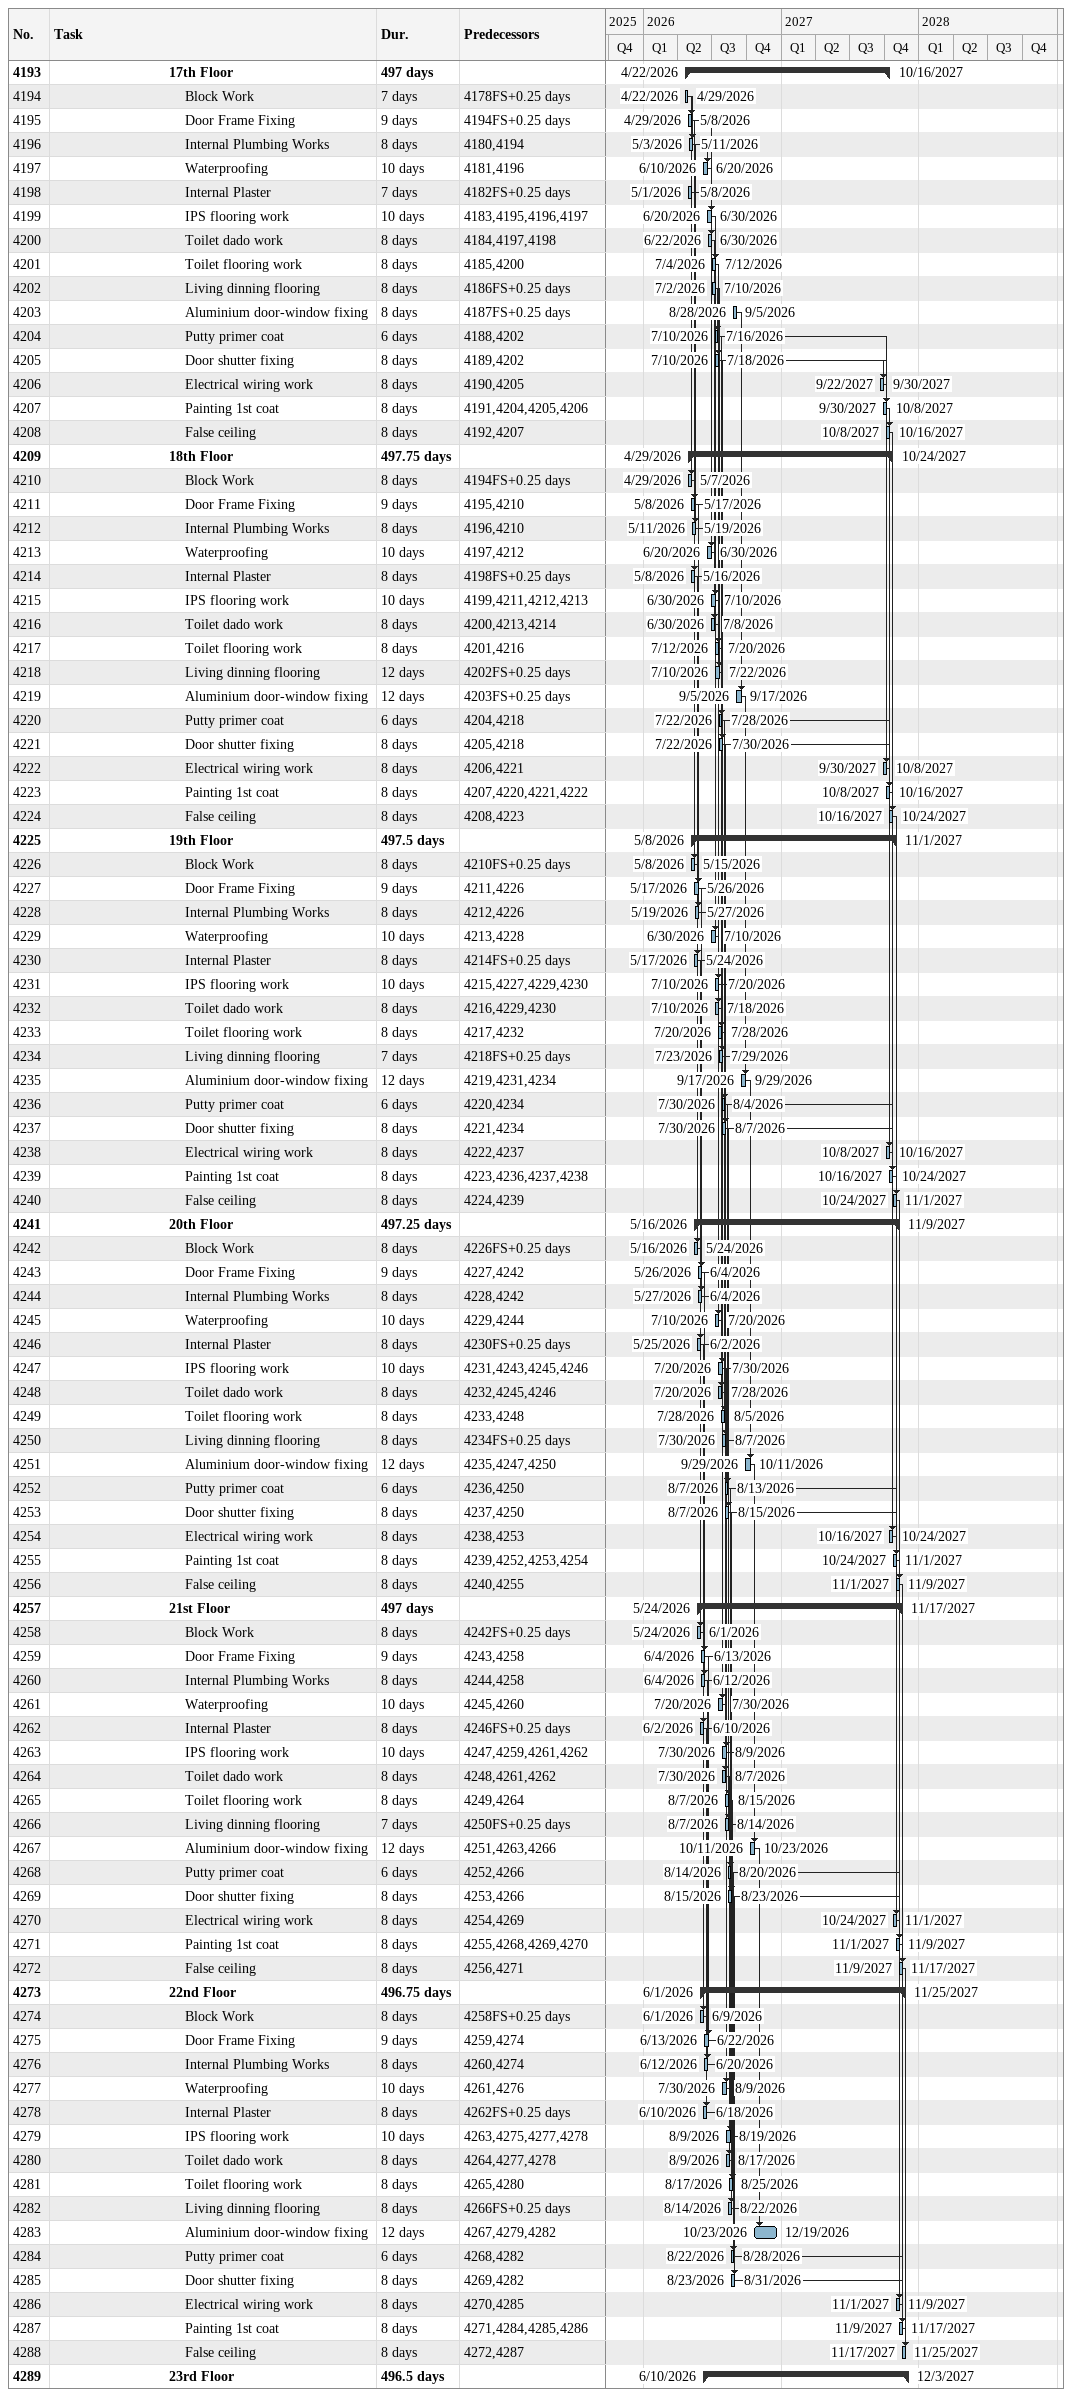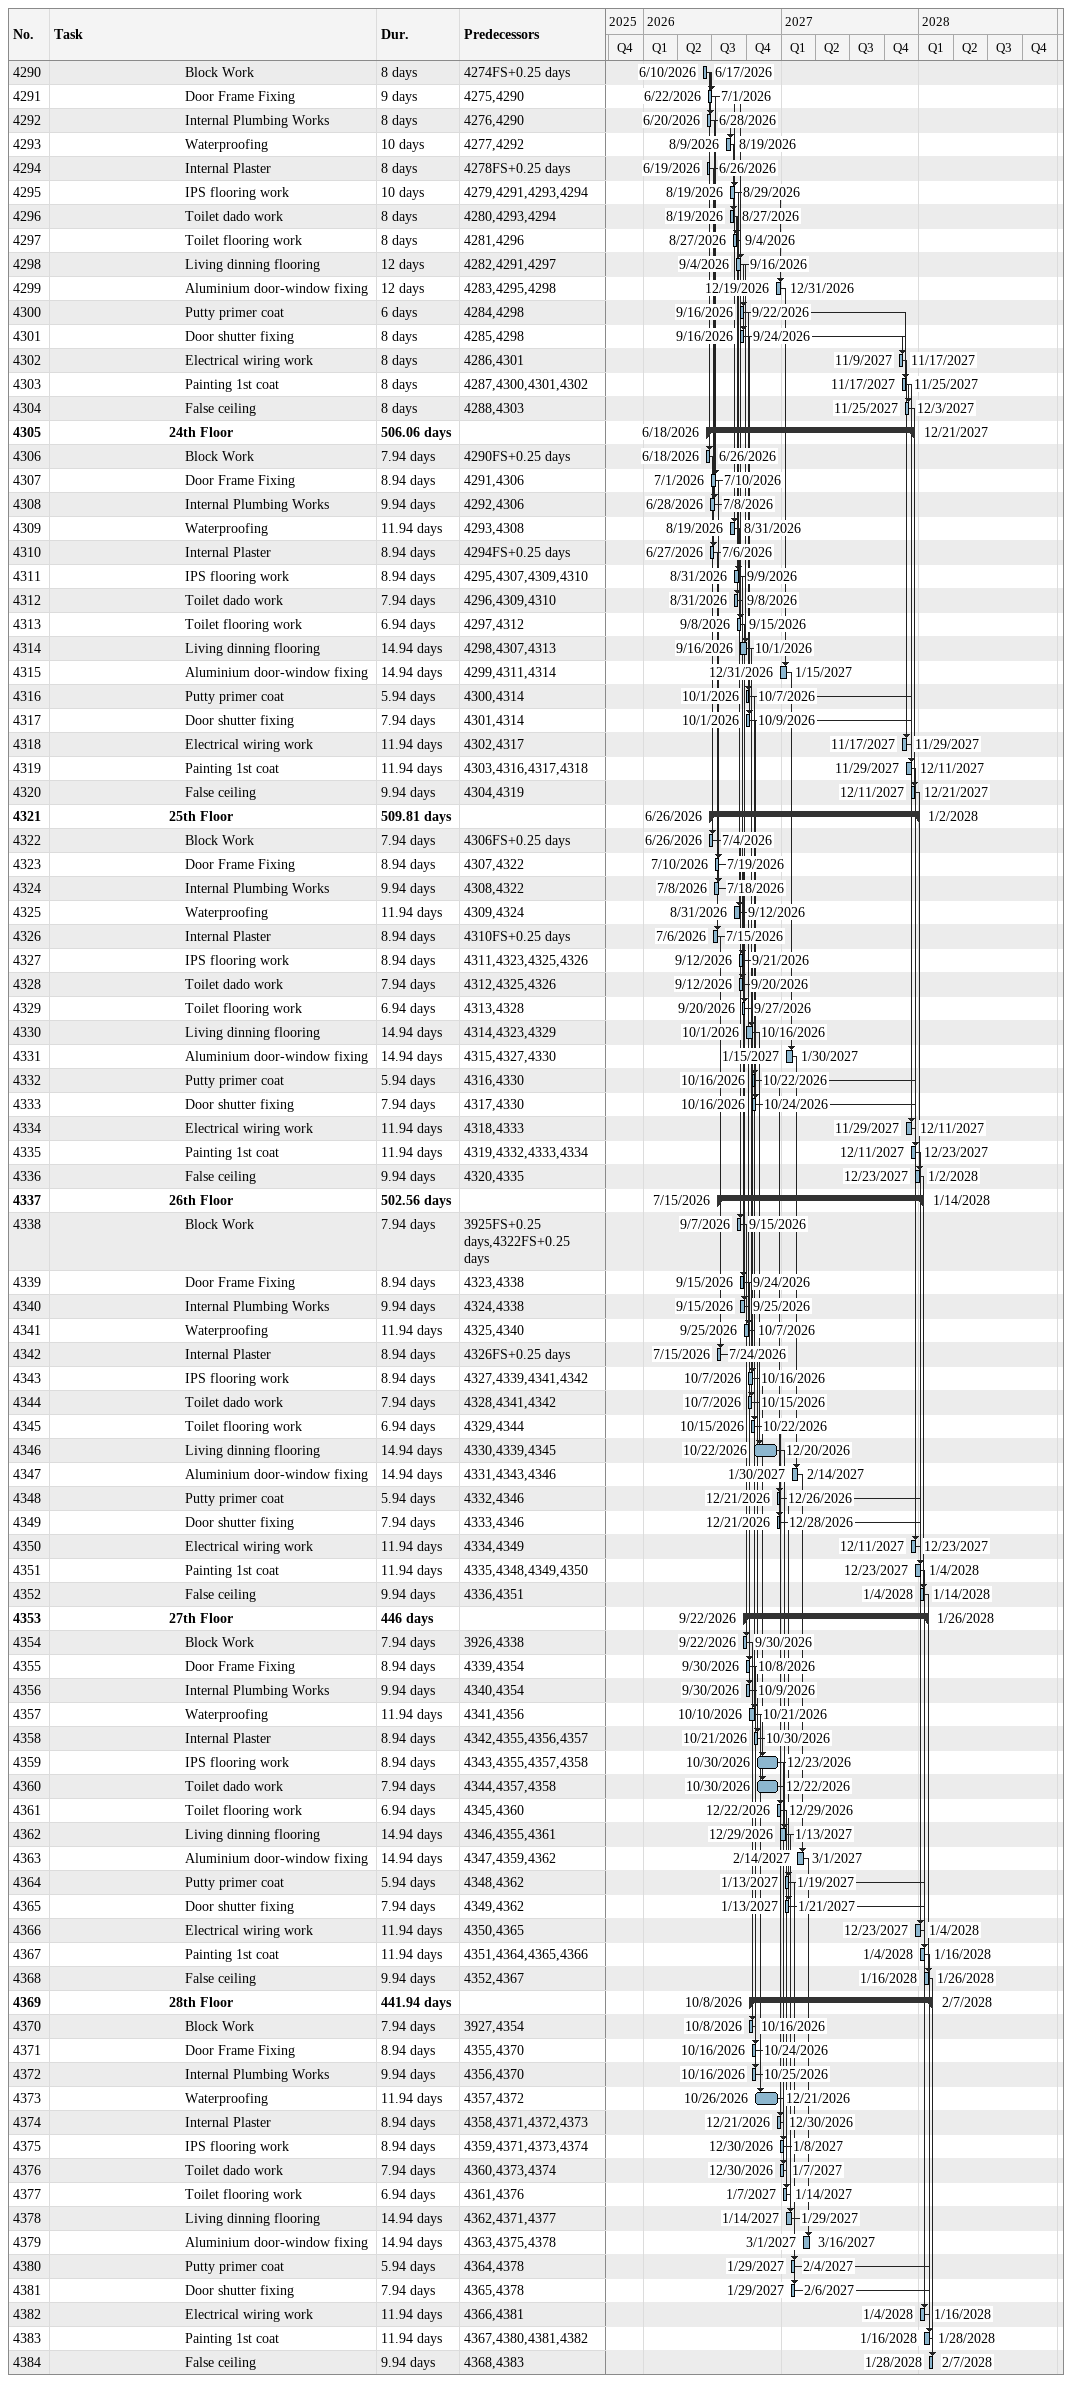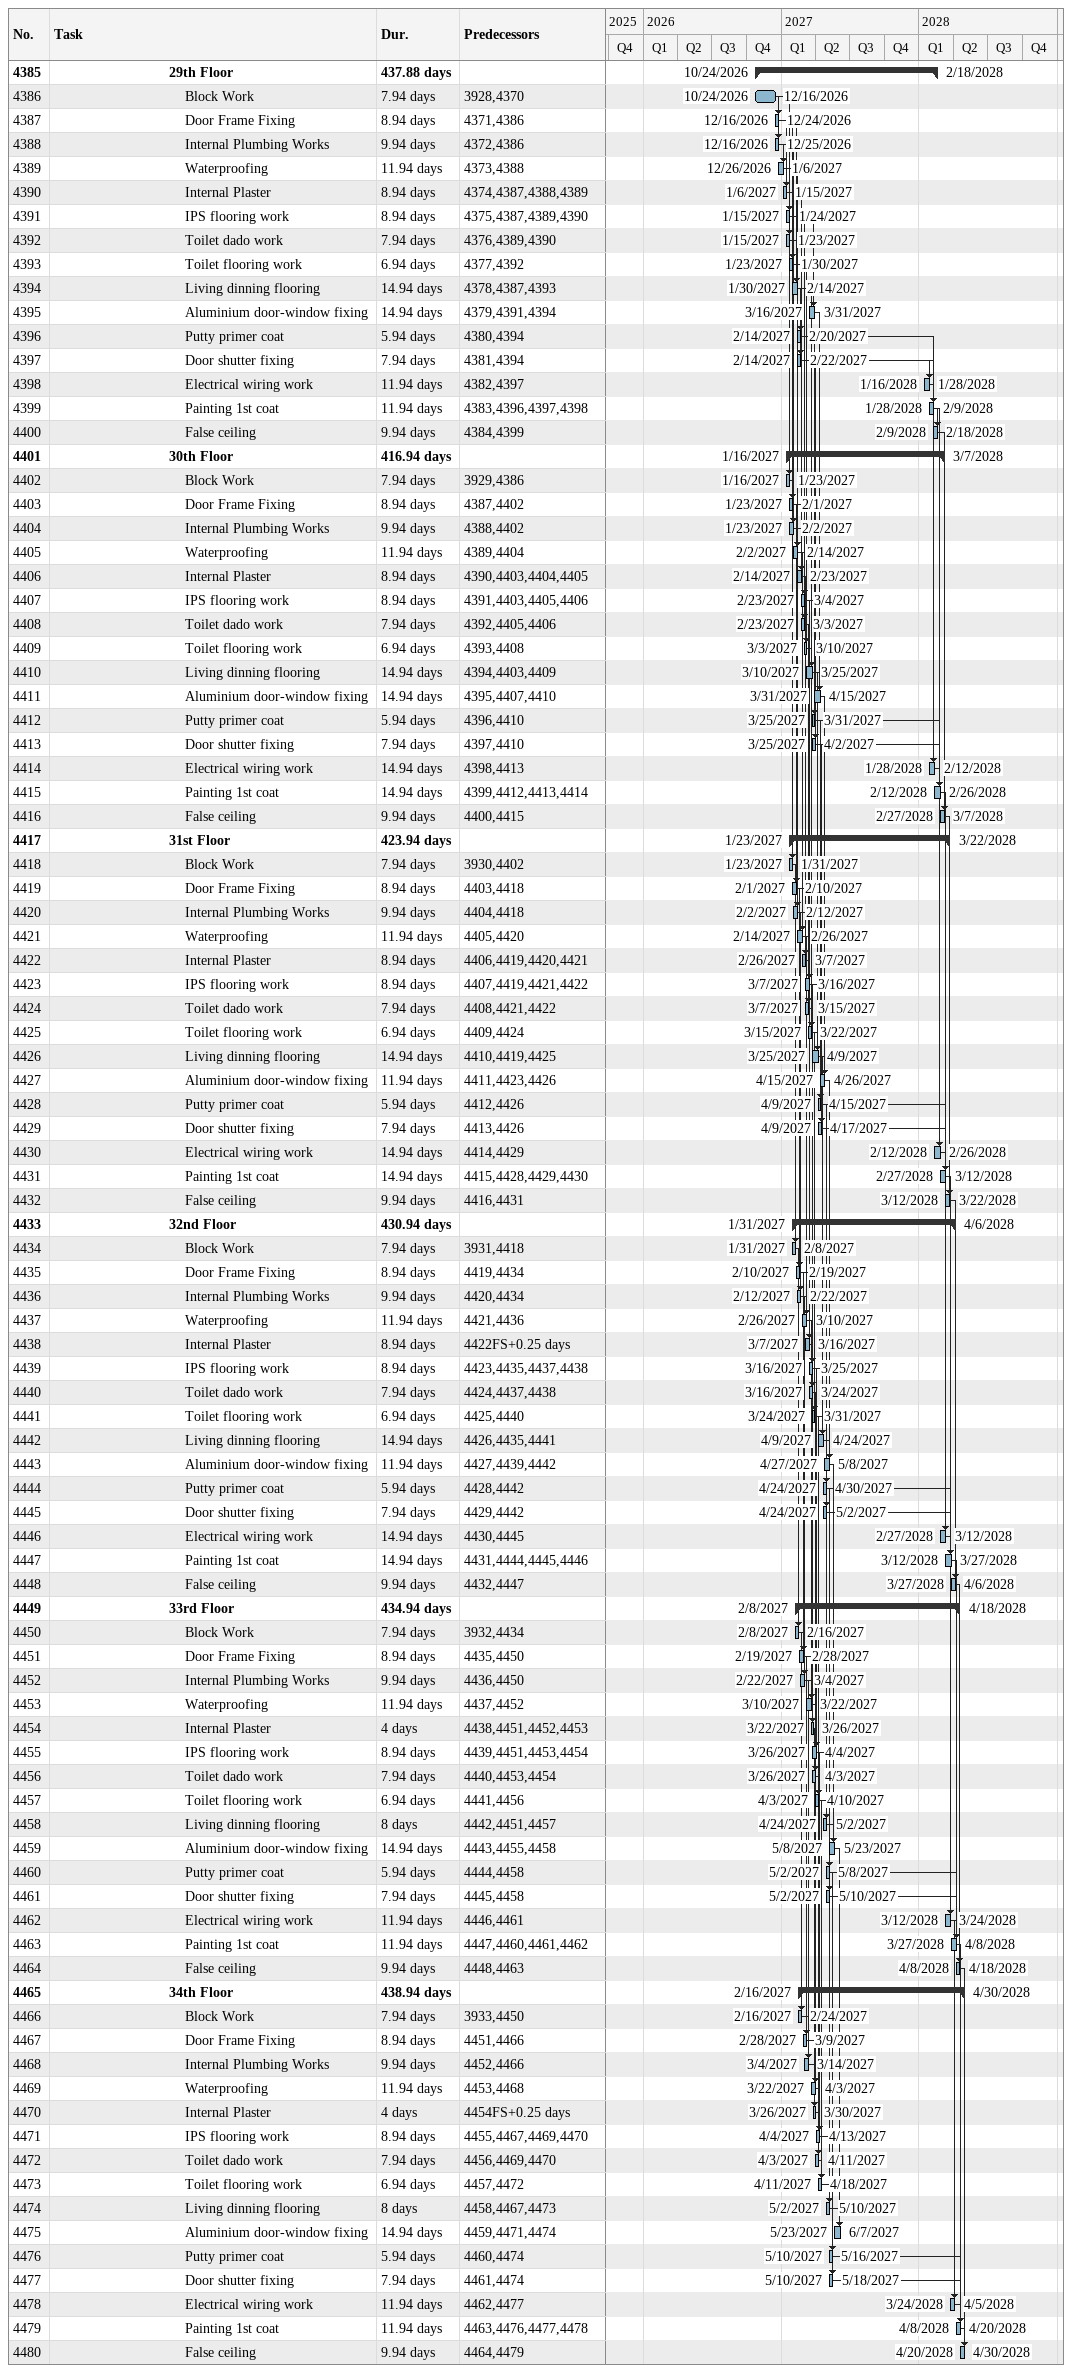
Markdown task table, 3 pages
| ID | Level | Task | Duration | Start | Finish | Predecessors |
|---|---|---|---|---|---|---|
| 4193 | 8 | **17th Floor** | 497d | 2026-04-22 | 2027-10-16 |  |
| 4194 | 9 | Block Work | 7d | 2026-04-22 | 2026-04-29 | 4178FS+0.25d |
| 4195 | 9 | Door Frame Fixing | 9d | 2026-04-29 | 2026-05-08 | 4194FS+0.25d |
| 4196 | 9 | Internal Plumbing Works | 8d | 2026-05-03 | 2026-05-11 | 4180, 4194 |
| 4197 | 9 | Waterproofing | 10d | 2026-06-10 | 2026-06-20 | 4181, 4196 |
| 4198 | 9 | Internal Plaster | 7d | 2026-05-01 | 2026-05-08 | 4182FS+0.25d |
| 4199 | 9 | IPS flooring work | 10d | 2026-06-20 | 2026-06-30 | 4183, 4195, 4196, 4197 |
| 4200 | 9 | Toilet dado work | 8d | 2026-06-22 | 2026-06-30 | 4184, 4197, 4198 |
| 4201 | 9 | Toilet flooring work | 8d | 2026-07-04 | 2026-07-12 | 4185, 4200 |
| 4202 | 9 | Living dinning flooring | 8d | 2026-07-02 | 2026-07-10 | 4186FS+0.25d |
| 4203 | 9 | Aluminium door-window fixing | 8d | 2026-08-28 | 2026-09-05 | 4187FS+0.25d |
| 4204 | 9 | Putty primer coat | 6d | 2026-07-10 | 2026-07-16 | 4188, 4202 |
| 4205 | 9 | Door shutter fixing | 8d | 2026-07-10 | 2026-07-18 | 4189, 4202 |
| 4206 | 9 | Electrical wiring work | 8d | 2027-09-22 | 2027-09-30 | 4190, 4205 |
| 4207 | 9 | Painting 1st coat | 8d | 2027-09-30 | 2027-10-08 | 4191, 4204, 4205, 4206 |
| 4208 | 9 | False ceiling | 8d | 2027-10-08 | 2027-10-16 | 4192, 4207 |
| 4209 | 8 | **18th Floor** | 497.75d | 2026-04-29 | 2027-10-24 |  |
| 4210 | 9 | Block Work | 8d | 2026-04-29 | 2026-05-07 | 4194FS+0.25d |
| 4211 | 9 | Door Frame Fixing | 9d | 2026-05-08 | 2026-05-17 | 4195, 4210 |
| 4212 | 9 | Internal Plumbing Works | 8d | 2026-05-11 | 2026-05-19 | 4196, 4210 |
| 4213 | 9 | Waterproofing | 10d | 2026-06-20 | 2026-06-30 | 4197, 4212 |
| 4214 | 9 | Internal Plaster | 8d | 2026-05-08 | 2026-05-16 | 4198FS+0.25d |
| 4215 | 9 | IPS flooring work | 10d | 2026-06-30 | 2026-07-10 | 4199, 4211, 4212, 4213 |
| 4216 | 9 | Toilet dado work | 8d | 2026-06-30 | 2026-07-08 | 4200, 4213, 4214 |
| 4217 | 9 | Toilet flooring work | 8d | 2026-07-12 | 2026-07-20 | 4201, 4216 |
| 4218 | 9 | Living dinning flooring | 12d | 2026-07-10 | 2026-07-22 | 4202FS+0.25d |
| 4219 | 9 | Aluminium door-window fixing | 12d | 2026-09-05 | 2026-09-17 | 4203FS+0.25d |
| 4220 | 9 | Putty primer coat | 6d | 2026-07-22 | 2026-07-28 | 4204, 4218 |
| 4221 | 9 | Door shutter fixing | 8d | 2026-07-22 | 2026-07-30 | 4205, 4218 |
| 4222 | 9 | Electrical wiring work | 8d | 2027-09-30 | 2027-10-08 | 4206, 4221 |
| 4223 | 9 | Painting 1st coat | 8d | 2027-10-08 | 2027-10-16 | 4207, 4220, 4221, 4222 |
| 4224 | 9 | False ceiling | 8d | 2027-10-16 | 2027-10-24 | 4208, 4223 |
| 4225 | 8 | **19th Floor** | 497.5d | 2026-05-08 | 2027-11-01 |  |
| 4226 | 9 | Block Work | 8d | 2026-05-08 | 2026-05-15 | 4210FS+0.25d |
| 4227 | 9 | Door Frame Fixing | 9d | 2026-05-17 | 2026-05-26 | 4211, 4226 |
| 4228 | 9 | Internal Plumbing Works | 8d | 2026-05-19 | 2026-05-27 | 4212, 4226 |
| 4229 | 9 | Waterproofing | 10d | 2026-06-30 | 2026-07-10 | 4213, 4228 |
| 4230 | 9 | Internal Plaster | 8d | 2026-05-17 | 2026-05-24 | 4214FS+0.25d |
| 4231 | 9 | IPS flooring work | 10d | 2026-07-10 | 2026-07-20 | 4215, 4227, 4229, 4230 |
| 4232 | 9 | Toilet dado work | 8d | 2026-07-10 | 2026-07-18 | 4216, 4229, 4230 |
| 4233 | 9 | Toilet flooring work | 8d | 2026-07-20 | 2026-07-28 | 4217, 4232 |
| 4234 | 9 | Living dinning flooring | 7d | 2026-07-23 | 2026-07-29 | 4218FS+0.25d |
| 4235 | 9 | Aluminium door-window fixing | 12d | 2026-09-17 | 2026-09-29 | 4219, 4231, 4234 |
| 4236 | 9 | Putty primer coat | 6d | 2026-07-30 | 2026-08-04 | 4220, 4234 |
| 4237 | 9 | Door shutter fixing | 8d | 2026-07-30 | 2026-08-07 | 4221, 4234 |
| 4238 | 9 | Electrical wiring work | 8d | 2027-10-08 | 2027-10-16 | 4222, 4237 |
| 4239 | 9 | Painting 1st coat | 8d | 2027-10-16 | 2027-10-24 | 4223, 4236, 4237, 4238 |
| 4240 | 9 | False ceiling | 8d | 2027-10-24 | 2027-11-01 | 4224, 4239 |
| 4241 | 8 | **20th Floor** | 497.25d | 2026-05-16 | 2027-11-09 |  |
| 4242 | 9 | Block Work | 8d | 2026-05-16 | 2026-05-24 | 4226FS+0.25d |
| 4243 | 9 | Door Frame Fixing | 9d | 2026-05-26 | 2026-06-04 | 4227, 4242 |
| 4244 | 9 | Internal Plumbing Works | 8d | 2026-05-27 | 2026-06-04 | 4228, 4242 |
| 4245 | 9 | Waterproofing | 10d | 2026-07-10 | 2026-07-20 | 4229, 4244 |
| 4246 | 9 | Internal Plaster | 8d | 2026-05-25 | 2026-06-02 | 4230FS+0.25d |
| 4247 | 9 | IPS flooring work | 10d | 2026-07-20 | 2026-07-30 | 4231, 4243, 4245, 4246 |
| 4248 | 9 | Toilet dado work | 8d | 2026-07-20 | 2026-07-28 | 4232, 4245, 4246 |
| 4249 | 9 | Toilet flooring work | 8d | 2026-07-28 | 2026-08-05 | 4233, 4248 |
| 4250 | 9 | Living dinning flooring | 8d | 2026-07-30 | 2026-08-07 | 4234FS+0.25d |
| 4251 | 9 | Aluminium door-window fixing | 12d | 2026-09-29 | 2026-10-11 | 4235, 4247, 4250 |
| 4252 | 9 | Putty primer coat | 6d | 2026-08-07 | 2026-08-13 | 4236, 4250 |
| 4253 | 9 | Door shutter fixing | 8d | 2026-08-07 | 2026-08-15 | 4237, 4250 |
| 4254 | 9 | Electrical wiring work | 8d | 2027-10-16 | 2027-10-24 | 4238, 4253 |
| 4255 | 9 | Painting 1st coat | 8d | 2027-10-24 | 2027-11-01 | 4239, 4252, 4253, 4254 |
| 4256 | 9 | False ceiling | 8d | 2027-11-01 | 2027-11-09 | 4240, 4255 |
| 4257 | 8 | **21st Floor** | 497d | 2026-05-24 | 2027-11-17 |  |
| 4258 | 9 | Block Work | 8d | 2026-05-24 | 2026-06-01 | 4242FS+0.25d |
| 4259 | 9 | Door Frame Fixing | 9d | 2026-06-04 | 2026-06-13 | 4243, 4258 |
| 4260 | 9 | Internal Plumbing Works | 8d | 2026-06-04 | 2026-06-12 | 4244, 4258 |
| 4261 | 9 | Waterproofing | 10d | 2026-07-20 | 2026-07-30 | 4245, 4260 |
| 4262 | 9 | Internal Plaster | 8d | 2026-06-02 | 2026-06-10 | 4246FS+0.25d |
| 4263 | 9 | IPS flooring work | 10d | 2026-07-30 | 2026-08-09 | 4247, 4259, 4261, 4262 |
| 4264 | 9 | Toilet dado work | 8d | 2026-07-30 | 2026-08-07 | 4248, 4261, 4262 |
| 4265 | 9 | Toilet flooring work | 8d | 2026-08-07 | 2026-08-15 | 4249, 4264 |
| 4266 | 9 | Living dinning flooring | 7d | 2026-08-07 | 2026-08-14 | 4250FS+0.25d |
| 4267 | 9 | Aluminium door-window fixing | 12d | 2026-10-11 | 2026-10-23 | 4251, 4263, 4266 |
| 4268 | 9 | Putty primer coat | 6d | 2026-08-14 | 2026-08-20 | 4252, 4266 |
| 4269 | 9 | Door shutter fixing | 8d | 2026-08-15 | 2026-08-23 | 4253, 4266 |
| 4270 | 9 | Electrical wiring work | 8d | 2027-10-24 | 2027-11-01 | 4254, 4269 |
| 4271 | 9 | Painting 1st coat | 8d | 2027-11-01 | 2027-11-09 | 4255, 4268, 4269, 4270 |
| 4272 | 9 | False ceiling | 8d | 2027-11-09 | 2027-11-17 | 4256, 4271 |
| 4273 | 8 | **22nd Floor** | 496.75d | 2026-06-01 | 2027-11-25 |  |
| 4274 | 9 | Block Work | 8d | 2026-06-01 | 2026-06-09 | 4258FS+0.25d |
| 4275 | 9 | Door Frame Fixing | 9d | 2026-06-13 | 2026-06-22 | 4259, 4274 |
| 4276 | 9 | Internal Plumbing Works | 8d | 2026-06-12 | 2026-06-20 | 4260, 4274 |
| 4277 | 9 | Waterproofing | 10d | 2026-07-30 | 2026-08-09 | 4261, 4276 |
| 4278 | 9 | Internal Plaster | 8d | 2026-06-10 | 2026-06-18 | 4262FS+0.25d |
| 4279 | 9 | IPS flooring work | 10d | 2026-08-09 | 2026-08-19 | 4263, 4275, 4277, 4278 |
| 4280 | 9 | Toilet dado work | 8d | 2026-08-09 | 2026-08-17 | 4264, 4277, 4278 |
| 4281 | 9 | Toilet flooring work | 8d | 2026-08-17 | 2026-08-25 | 4265, 4280 |
| 4282 | 9 | Living dinning flooring | 8d | 2026-08-14 | 2026-08-22 | 4266FS+0.25d |
| 4283 | 9 | Aluminium door-window fixing | 12d | 2026-10-23 | 2026-12-19 | 4267, 4279, 4282 |
| 4284 | 9 | Putty primer coat | 6d | 2026-08-22 | 2026-08-28 | 4268, 4282 |
| 4285 | 9 | Door shutter fixing | 8d | 2026-08-23 | 2026-08-31 | 4269, 4282 |
| 4286 | 9 | Electrical wiring work | 8d | 2027-11-01 | 2027-11-09 | 4270, 4285 |
| 4287 | 9 | Painting 1st coat | 8d | 2027-11-09 | 2027-11-17 | 4271, 4284, 4285, 4286 |
| 4288 | 9 | False ceiling | 8d | 2027-11-17 | 2027-11-25 | 4272, 4287 |
| 4289 | 8 | **23rd Floor** | 496.5d | 2026-06-10 | 2027-12-03 |  |
| 4290 | 9 | Block Work | 8d | 2026-06-10 | 2026-06-17 | 4274FS+0.25d |
| 4291 | 9 | Door Frame Fixing | 9d | 2026-06-22 | 2026-07-01 | 4275, 4290 |
| 4292 | 9 | Internal Plumbing Works | 8d | 2026-06-20 | 2026-06-28 | 4276, 4290 |
| 4293 | 9 | Waterproofing | 10d | 2026-08-09 | 2026-08-19 | 4277, 4292 |
| 4294 | 9 | Internal Plaster | 8d | 2026-06-19 | 2026-06-26 | 4278FS+0.25d |
| 4295 | 9 | IPS flooring work | 10d | 2026-08-19 | 2026-08-29 | 4279, 4291, 4293, 4294 |
| 4296 | 9 | Toilet dado work | 8d | 2026-08-19 | 2026-08-27 | 4280, 4293, 4294 |
| 4297 | 9 | Toilet flooring work | 8d | 2026-08-27 | 2026-09-04 | 4281, 4296 |
| 4298 | 9 | Living dinning flooring | 12d | 2026-09-04 | 2026-09-16 | 4282, 4291, 4297 |
| 4299 | 9 | Aluminium door-window fixing | 12d | 2026-12-19 | 2026-12-31 | 4283, 4295, 4298 |
| 4300 | 9 | Putty primer coat | 6d | 2026-09-16 | 2026-09-22 | 4284, 4298 |
| 4301 | 9 | Door shutter fixing | 8d | 2026-09-16 | 2026-09-24 | 4285, 4298 |
| 4302 | 9 | Electrical wiring work | 8d | 2027-11-09 | 2027-11-17 | 4286, 4301 |
| 4303 | 9 | Painting 1st coat | 8d | 2027-11-17 | 2027-11-25 | 4287, 4300, 4301, 4302 |
| 4304 | 9 | False ceiling | 8d | 2027-11-25 | 2027-12-03 | 4288, 4303 |
| 4305 | 8 | **24th Floor** | 506.06d | 2026-06-18 | 2027-12-21 |  |
| 4306 | 9 | Block Work | 7.94d | 2026-06-18 | 2026-06-26 | 4290FS+0.25d |
| 4307 | 9 | Door Frame Fixing | 8.94d | 2026-07-01 | 2026-07-10 | 4291, 4306 |
| 4308 | 9 | Internal Plumbing Works | 9.94d | 2026-06-28 | 2026-07-08 | 4292, 4306 |
| 4309 | 9 | Waterproofing | 11.94d | 2026-08-19 | 2026-08-31 | 4293, 4308 |
| 4310 | 9 | Internal Plaster | 8.94d | 2026-06-27 | 2026-07-06 | 4294FS+0.25d |
| 4311 | 9 | IPS flooring work | 8.94d | 2026-08-31 | 2026-09-09 | 4295, 4307, 4309, 4310 |
| 4312 | 9 | Toilet dado work | 7.94d | 2026-08-31 | 2026-09-08 | 4296, 4309, 4310 |
| 4313 | 9 | Toilet flooring work | 6.94d | 2026-09-08 | 2026-09-15 | 4297, 4312 |
| 4314 | 9 | Living dinning flooring | 14.94d | 2026-09-16 | 2026-10-01 | 4298, 4307, 4313 |
| 4315 | 9 | Aluminium door-window fixing | 14.94d | 2026-12-31 | 2027-01-15 | 4299, 4311, 4314 |
| 4316 | 9 | Putty primer coat | 5.94d | 2026-10-01 | 2026-10-07 | 4300, 4314 |
| 4317 | 9 | Door shutter fixing | 7.94d | 2026-10-01 | 2026-10-09 | 4301, 4314 |
| 4318 | 9 | Electrical wiring work | 11.94d | 2027-11-17 | 2027-11-29 | 4302, 4317 |
| 4319 | 9 | Painting 1st coat | 11.94d | 2027-11-29 | 2027-12-11 | 4303, 4316, 4317, 4318 |
| 4320 | 9 | False ceiling | 9.94d | 2027-12-11 | 2027-12-21 | 4304, 4319 |
| 4321 | 8 | **25th Floor** | 509.81d | 2026-06-26 | 2028-01-02 |  |
| 4322 | 9 | Block Work | 7.94d | 2026-06-26 | 2026-07-04 | 4306FS+0.25d |
| 4323 | 9 | Door Frame Fixing | 8.94d | 2026-07-10 | 2026-07-19 | 4307, 4322 |
| 4324 | 9 | Internal Plumbing Works | 9.94d | 2026-07-08 | 2026-07-18 | 4308, 4322 |
| 4325 | 9 | Waterproofing | 11.94d | 2026-08-31 | 2026-09-12 | 4309, 4324 |
| 4326 | 9 | Internal Plaster | 8.94d | 2026-07-06 | 2026-07-15 | 4310FS+0.25d |
| 4327 | 9 | IPS flooring work | 8.94d | 2026-09-12 | 2026-09-21 | 4311, 4323, 4325, 4326 |
| 4328 | 9 | Toilet dado work | 7.94d | 2026-09-12 | 2026-09-20 | 4312, 4325, 4326 |
| 4329 | 9 | Toilet flooring work | 6.94d | 2026-09-20 | 2026-09-27 | 4313, 4328 |
| 4330 | 9 | Living dinning flooring | 14.94d | 2026-10-01 | 2026-10-16 | 4314, 4323, 4329 |
| 4331 | 9 | Aluminium door-window fixing | 14.94d | 2027-01-15 | 2027-01-30 | 4315, 4327, 4330 |
| 4332 | 9 | Putty primer coat | 5.94d | 2026-10-16 | 2026-10-22 | 4316, 4330 |
| 4333 | 9 | Door shutter fixing | 7.94d | 2026-10-16 | 2026-10-24 | 4317, 4330 |
| 4334 | 9 | Electrical wiring work | 11.94d | 2027-11-29 | 2027-12-11 | 4318, 4333 |
| 4335 | 9 | Painting 1st coat | 11.94d | 2027-12-11 | 2027-12-23 | 4319, 4332, 4333, 4334 |
| 4336 | 9 | False ceiling | 9.94d | 2027-12-23 | 2028-01-02 | 4320, 4335 |
| 4337 | 8 | **26th Floor** | 502.56d | 2026-07-15 | 2028-01-14 |  |
| 4338 | 9 | Block Work | 7.94d | 2026-09-07 | 2026-09-15 | 3925FS+0.25d, 4322FS+0.25d |
| 4339 | 9 | Door Frame Fixing | 8.94d | 2026-09-15 | 2026-09-24 | 4323, 4338 |
| 4340 | 9 | Internal Plumbing Works | 9.94d | 2026-09-15 | 2026-09-25 | 4324, 4338 |
| 4341 | 9 | Waterproofing | 11.94d | 2026-09-25 | 2026-10-07 | 4325, 4340 |
| 4342 | 9 | Internal Plaster | 8.94d | 2026-07-15 | 2026-07-24 | 4326FS+0.25d |
| 4343 | 9 | IPS flooring work | 8.94d | 2026-10-07 | 2026-10-16 | 4327, 4339, 4341, 4342 |
| 4344 | 9 | Toilet dado work | 7.94d | 2026-10-07 | 2026-10-15 | 4328, 4341, 4342 |
| 4345 | 9 | Toilet flooring work | 6.94d | 2026-10-15 | 2026-10-22 | 4329, 4344 |
| 4346 | 9 | Living dinning flooring | 14.94d | 2026-10-22 | 2026-12-20 | 4330, 4339, 4345 |
| 4347 | 9 | Aluminium door-window fixing | 14.94d | 2027-01-30 | 2027-02-14 | 4331, 4343, 4346 |
| 4348 | 9 | Putty primer coat | 5.94d | 2026-12-21 | 2026-12-26 | 4332, 4346 |
| 4349 | 9 | Door shutter fixing | 7.94d | 2026-12-21 | 2026-12-28 | 4333, 4346 |
| 4350 | 9 | Electrical wiring work | 11.94d | 2027-12-11 | 2027-12-23 | 4334, 4349 |
| 4351 | 9 | Painting 1st coat | 11.94d | 2027-12-23 | 2028-01-04 | 4335, 4348, 4349, 4350 |
| 4352 | 9 | False ceiling | 9.94d | 2028-01-04 | 2028-01-14 | 4336, 4351 |
| 4353 | 8 | **27th Floor** | 446d | 2026-09-22 | 2028-01-26 |  |
| 4354 | 9 | Block Work | 7.94d | 2026-09-22 | 2026-09-30 | 3926, 4338 |
| 4355 | 9 | Door Frame Fixing | 8.94d | 2026-09-30 | 2026-10-08 | 4339, 4354 |
| 4356 | 9 | Internal Plumbing Works | 9.94d | 2026-09-30 | 2026-10-09 | 4340, 4354 |
| 4357 | 9 | Waterproofing | 11.94d | 2026-10-10 | 2026-10-21 | 4341, 4356 |
| 4358 | 9 | Internal Plaster | 8.94d | 2026-10-21 | 2026-10-30 | 4342, 4355, 4356, 4357 |
| 4359 | 9 | IPS flooring work | 8.94d | 2026-10-30 | 2026-12-23 | 4343, 4355, 4357, 4358 |
| 4360 | 9 | Toilet dado work | 7.94d | 2026-10-30 | 2026-12-22 | 4344, 4357, 4358 |
| 4361 | 9 | Toilet flooring work | 6.94d | 2026-12-22 | 2026-12-29 | 4345, 4360 |
| 4362 | 9 | Living dinning flooring | 14.94d | 2026-12-29 | 2027-01-13 | 4346, 4355, 4361 |
| 4363 | 9 | Aluminium door-window fixing | 14.94d | 2027-02-14 | 2027-03-01 | 4347, 4359, 4362 |
| 4364 | 9 | Putty primer coat | 5.94d | 2027-01-13 | 2027-01-19 | 4348, 4362 |
| 4365 | 9 | Door shutter fixing | 7.94d | 2027-01-13 | 2027-01-21 | 4349, 4362 |
| 4366 | 9 | Electrical wiring work | 11.94d | 2027-12-23 | 2028-01-04 | 4350, 4365 |
| 4367 | 9 | Painting 1st coat | 11.94d | 2028-01-04 | 2028-01-16 | 4351, 4364, 4365, 4366 |
| 4368 | 9 | False ceiling | 9.94d | 2028-01-16 | 2028-01-26 | 4352, 4367 |
| 4369 | 8 | **28th Floor** | 441.94d | 2026-10-08 | 2028-02-07 |  |
| 4370 | 9 | Block Work | 7.94d | 2026-10-08 | 2026-10-16 | 3927, 4354 |
| 4371 | 9 | Door Frame Fixing | 8.94d | 2026-10-16 | 2026-10-24 | 4355, 4370 |
| 4372 | 9 | Internal Plumbing Works | 9.94d | 2026-10-16 | 2026-10-25 | 4356, 4370 |
| 4373 | 9 | Waterproofing | 11.94d | 2026-10-26 | 2026-12-21 | 4357, 4372 |
| 4374 | 9 | Internal Plaster | 8.94d | 2026-12-21 | 2026-12-30 | 4358, 4371, 4372, 4373 |
| 4375 | 9 | IPS flooring work | 8.94d | 2026-12-30 | 2027-01-08 | 4359, 4371, 4373, 4374 |
| 4376 | 9 | Toilet dado work | 7.94d | 2026-12-30 | 2027-01-07 | 4360, 4373, 4374 |
| 4377 | 9 | Toilet flooring work | 6.94d | 2027-01-07 | 2027-01-14 | 4361, 4376 |
| 4378 | 9 | Living dinning flooring | 14.94d | 2027-01-14 | 2027-01-29 | 4362, 4371, 4377 |
| 4379 | 9 | Aluminium door-window fixing | 14.94d | 2027-03-01 | 2027-03-16 | 4363, 4375, 4378 |
| 4380 | 9 | Putty primer coat | 5.94d | 2027-01-29 | 2027-02-04 | 4364, 4378 |
| 4381 | 9 | Door shutter fixing | 7.94d | 2027-01-29 | 2027-02-06 | 4365, 4378 |
| 4382 | 9 | Electrical wiring work | 11.94d | 2028-01-04 | 2028-01-16 | 4366, 4381 |
| 4383 | 9 | Painting 1st coat | 11.94d | 2028-01-16 | 2028-01-28 | 4367, 4380, 4381, 4382 |
| 4384 | 9 | False ceiling | 9.94d | 2028-01-28 | 2028-02-07 | 4368, 4383 |
| 4385 | 8 | **29th Floor** | 437.88d | 2026-10-24 | 2028-02-18 |  |
| 4386 | 9 | Block Work | 7.94d | 2026-10-24 | 2026-12-16 | 3928, 4370 |
| 4387 | 9 | Door Frame Fixing | 8.94d | 2026-12-16 | 2026-12-24 | 4371, 4386 |
| 4388 | 9 | Internal Plumbing Works | 9.94d | 2026-12-16 | 2026-12-25 | 4372, 4386 |
| 4389 | 9 | Waterproofing | 11.94d | 2026-12-26 | 2027-01-06 | 4373, 4388 |
| 4390 | 9 | Internal Plaster | 8.94d | 2027-01-06 | 2027-01-15 | 4374, 4387, 4388, 4389 |
| 4391 | 9 | IPS flooring work | 8.94d | 2027-01-15 | 2027-01-24 | 4375, 4387, 4389, 4390 |
| 4392 | 9 | Toilet dado work | 7.94d | 2027-01-15 | 2027-01-23 | 4376, 4389, 4390 |
| 4393 | 9 | Toilet flooring work | 6.94d | 2027-01-23 | 2027-01-30 | 4377, 4392 |
| 4394 | 9 | Living dinning flooring | 14.94d | 2027-01-30 | 2027-02-14 | 4378, 4387, 4393 |
| 4395 | 9 | Aluminium door-window fixing | 14.94d | 2027-03-16 | 2027-03-31 | 4379, 4391, 4394 |
| 4396 | 9 | Putty primer coat | 5.94d | 2027-02-14 | 2027-02-20 | 4380, 4394 |
| 4397 | 9 | Door shutter fixing | 7.94d | 2027-02-14 | 2027-02-22 | 4381, 4394 |
| 4398 | 9 | Electrical wiring work | 11.94d | 2028-01-16 | 2028-01-28 | 4382, 4397 |
| 4399 | 9 | Painting 1st coat | 11.94d | 2028-01-28 | 2028-02-09 | 4383, 4396, 4397, 4398 |
| 4400 | 9 | False ceiling | 9.94d | 2028-02-09 | 2028-02-18 | 4384, 4399 |
| 4401 | 8 | **30th Floor** | 416.94d | 2027-01-16 | 2028-03-07 |  |
| 4402 | 9 | Block Work | 7.94d | 2027-01-16 | 2027-01-23 | 3929, 4386 |
| 4403 | 9 | Door Frame Fixing | 8.94d | 2027-01-23 | 2027-02-01 | 4387, 4402 |
| 4404 | 9 | Internal Plumbing Works | 9.94d | 2027-01-23 | 2027-02-02 | 4388, 4402 |
| 4405 | 9 | Waterproofing | 11.94d | 2027-02-02 | 2027-02-14 | 4389, 4404 |
| 4406 | 9 | Internal Plaster | 8.94d | 2027-02-14 | 2027-02-23 | 4390, 4403, 4404, 4405 |
| 4407 | 9 | IPS flooring work | 8.94d | 2027-02-23 | 2027-03-04 | 4391, 4403, 4405, 4406 |
| 4408 | 9 | Toilet dado work | 7.94d | 2027-02-23 | 2027-03-03 | 4392, 4405, 4406 |
| 4409 | 9 | Toilet flooring work | 6.94d | 2027-03-03 | 2027-03-10 | 4393, 4408 |
| 4410 | 9 | Living dinning flooring | 14.94d | 2027-03-10 | 2027-03-25 | 4394, 4403, 4409 |
| 4411 | 9 | Aluminium door-window fixing | 14.94d | 2027-03-31 | 2027-04-15 | 4395, 4407, 4410 |
| 4412 | 9 | Putty primer coat | 5.94d | 2027-03-25 | 2027-03-31 | 4396, 4410 |
| 4413 | 9 | Door shutter fixing | 7.94d | 2027-03-25 | 2027-04-02 | 4397, 4410 |
| 4414 | 9 | Electrical wiring work | 14.94d | 2028-01-28 | 2028-02-12 | 4398, 4413 |
| 4415 | 9 | Painting 1st coat | 14.94d | 2028-02-12 | 2028-02-26 | 4399, 4412, 4413, 4414 |
| 4416 | 9 | False ceiling | 9.94d | 2028-02-27 | 2028-03-07 | 4400, 4415 |
| 4417 | 8 | **31st Floor** | 423.94d | 2027-01-23 | 2028-03-22 |  |
| 4418 | 9 | Block Work | 7.94d | 2027-01-23 | 2027-01-31 | 3930, 4402 |
| 4419 | 9 | Door Frame Fixing | 8.94d | 2027-02-01 | 2027-02-10 | 4403, 4418 |
| 4420 | 9 | Internal Plumbing Works | 9.94d | 2027-02-02 | 2027-02-12 | 4404, 4418 |
| 4421 | 9 | Waterproofing | 11.94d | 2027-02-14 | 2027-02-26 | 4405, 4420 |
| 4422 | 9 | Internal Plaster | 8.94d | 2027-02-26 | 2027-03-07 | 4406, 4419, 4420, 4421 |
| 4423 | 9 | IPS flooring work | 8.94d | 2027-03-07 | 2027-03-16 | 4407, 4419, 4421, 4422 |
| 4424 | 9 | Toilet dado work | 7.94d | 2027-03-07 | 2027-03-15 | 4408, 4421, 4422 |
| 4425 | 9 | Toilet flooring work | 6.94d | 2027-03-15 | 2027-03-22 | 4409, 4424 |
| 4426 | 9 | Living dinning flooring | 14.94d | 2027-03-25 | 2027-04-09 | 4410, 4419, 4425 |
| 4427 | 9 | Aluminium door-window fixing | 11.94d | 2027-04-15 | 2027-04-26 | 4411, 4423, 4426 |
| 4428 | 9 | Putty primer coat | 5.94d | 2027-04-09 | 2027-04-15 | 4412, 4426 |
| 4429 | 9 | Door shutter fixing | 7.94d | 2027-04-09 | 2027-04-17 | 4413, 4426 |
| 4430 | 9 | Electrical wiring work | 14.94d | 2028-02-12 | 2028-02-26 | 4414, 4429 |
| 4431 | 9 | Painting 1st coat | 14.94d | 2028-02-27 | 2028-03-12 | 4415, 4428, 4429, 4430 |
| 4432 | 9 | False ceiling | 9.94d | 2028-03-12 | 2028-03-22 | 4416, 4431 |
| 4433 | 8 | **32nd Floor** | 430.94d | 2027-01-31 | 2028-04-06 |  |
| 4434 | 9 | Block Work | 7.94d | 2027-01-31 | 2027-02-08 | 3931, 4418 |
| 4435 | 9 | Door Frame Fixing | 8.94d | 2027-02-10 | 2027-02-19 | 4419, 4434 |
| 4436 | 9 | Internal Plumbing Works | 9.94d | 2027-02-12 | 2027-02-22 | 4420, 4434 |
| 4437 | 9 | Waterproofing | 11.94d | 2027-02-26 | 2027-03-10 | 4421, 4436 |
| 4438 | 9 | Internal Plaster | 8.94d | 2027-03-07 | 2027-03-16 | 4422FS+0.25d |
| 4439 | 9 | IPS flooring work | 8.94d | 2027-03-16 | 2027-03-25 | 4423, 4435, 4437, 4438 |
| 4440 | 9 | Toilet dado work | 7.94d | 2027-03-16 | 2027-03-24 | 4424, 4437, 4438 |
| 4441 | 9 | Toilet flooring work | 6.94d | 2027-03-24 | 2027-03-31 | 4425, 4440 |
| 4442 | 9 | Living dinning flooring | 14.94d | 2027-04-09 | 2027-04-24 | 4426, 4435, 4441 |
| 4443 | 9 | Aluminium door-window fixing | 11.94d | 2027-04-27 | 2027-05-08 | 4427, 4439, 4442 |
| 4444 | 9 | Putty primer coat | 5.94d | 2027-04-24 | 2027-04-30 | 4428, 4442 |
| 4445 | 9 | Door shutter fixing | 7.94d | 2027-04-24 | 2027-05-02 | 4429, 4442 |
| 4446 | 9 | Electrical wiring work | 14.94d | 2028-02-27 | 2028-03-12 | 4430, 4445 |
| 4447 | 9 | Painting 1st coat | 14.94d | 2028-03-12 | 2028-03-27 | 4431, 4444, 4445, 4446 |
| 4448 | 9 | False ceiling | 9.94d | 2028-03-27 | 2028-04-06 | 4432, 4447 |
| 4449 | 8 | **33rd Floor** | 434.94d | 2027-02-08 | 2028-04-18 |  |
| 4450 | 9 | Block Work | 7.94d | 2027-02-08 | 2027-02-16 | 3932, 4434 |
| 4451 | 9 | Door Frame Fixing | 8.94d | 2027-02-19 | 2027-02-28 | 4435, 4450 |
| 4452 | 9 | Internal Plumbing Works | 9.94d | 2027-02-22 | 2027-03-04 | 4436, 4450 |
| 4453 | 9 | Waterproofing | 11.94d | 2027-03-10 | 2027-03-22 | 4437, 4452 |
| 4454 | 9 | Internal Plaster | 4d | 2027-03-22 | 2027-03-26 | 4438, 4451, 4452, 4453 |
| 4455 | 9 | IPS flooring work | 8.94d | 2027-03-26 | 2027-04-04 | 4439, 4451, 4453, 4454 |
| 4456 | 9 | Toilet dado work | 7.94d | 2027-03-26 | 2027-04-03 | 4440, 4453, 4454 |
| 4457 | 9 | Toilet flooring work | 6.94d | 2027-04-03 | 2027-04-10 | 4441, 4456 |
| 4458 | 9 | Living dinning flooring | 8d | 2027-04-24 | 2027-05-02 | 4442, 4451, 4457 |
| 4459 | 9 | Aluminium door-window fixing | 14.94d | 2027-05-08 | 2027-05-23 | 4443, 4455, 4458 |
| 4460 | 9 | Putty primer coat | 5.94d | 2027-05-02 | 2027-05-08 | 4444, 4458 |
| 4461 | 9 | Door shutter fixing | 7.94d | 2027-05-02 | 2027-05-10 | 4445, 4458 |
| 4462 | 9 | Electrical wiring work | 11.94d | 2028-03-12 | 2028-03-24 | 4446, 4461 |
| 4463 | 9 | Painting 1st coat | 11.94d | 2028-03-27 | 2028-04-08 | 4447, 4460, 4461, 4462 |
| 4464 | 9 | False ceiling | 9.94d | 2028-04-08 | 2028-04-18 | 4448, 4463 |
| 4465 | 8 | **34th Floor** | 438.94d | 2027-02-16 | 2028-04-30 |  |
| 4466 | 9 | Block Work | 7.94d | 2027-02-16 | 2027-02-24 | 3933, 4450 |
| 4467 | 9 | Door Frame Fixing | 8.94d | 2027-02-28 | 2027-03-09 | 4451, 4466 |
| 4468 | 9 | Internal Plumbing Works | 9.94d | 2027-03-04 | 2027-03-14 | 4452, 4466 |
| 4469 | 9 | Waterproofing | 11.94d | 2027-03-22 | 2027-04-03 | 4453, 4468 |
| 4470 | 9 | Internal Plaster | 4d | 2027-03-26 | 2027-03-30 | 4454FS+0.25d |
| 4471 | 9 | IPS flooring work | 8.94d | 2027-04-04 | 2027-04-13 | 4455, 4467, 4469, 4470 |
| 4472 | 9 | Toilet dado work | 7.94d | 2027-04-03 | 2027-04-11 | 4456, 4469, 4470 |
| 4473 | 9 | Toilet flooring work | 6.94d | 2027-04-11 | 2027-04-18 | 4457, 4472 |
| 4474 | 9 | Living dinning flooring | 8d | 2027-05-02 | 2027-05-10 | 4458, 4467, 4473 |
| 4475 | 9 | Aluminium door-window fixing | 14.94d | 2027-05-23 | 2027-06-07 | 4459, 4471, 4474 |
| 4476 | 9 | Putty primer coat | 5.94d | 2027-05-10 | 2027-05-16 | 4460, 4474 |
| 4477 | 9 | Door shutter fixing | 7.94d | 2027-05-10 | 2027-05-18 | 4461, 4474 |
| 4478 | 9 | Electrical wiring work | 11.94d | 2028-03-24 | 2028-04-05 | 4462, 4477 |
| 4479 | 9 | Painting 1st coat | 11.94d | 2028-04-08 | 2028-04-20 | 4463, 4476, 4477, 4478 |
| 4480 | 9 | False ceiling | 9.94d | 2028-04-20 | 2028-04-30 | 4464, 4479 |
